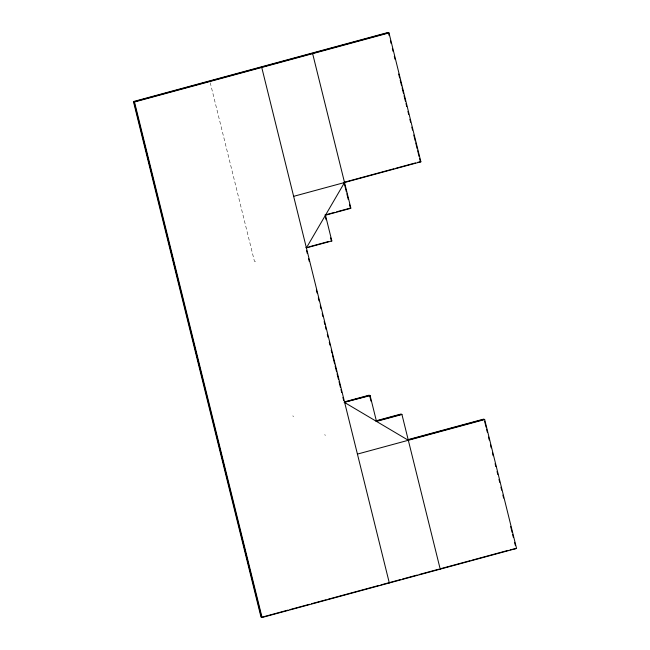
<?xml version="1.0" encoding="UTF-8"?>
<svg xmlns="http://www.w3.org/2000/svg" width="650" height="650" viewBox="0 0 650 650"><rect width="100%" height="100%" fill="white"/><g stroke="black" fill="none" stroke-linecap="round" stroke-linejoin="round"><path stroke-width="0.49" stroke-dasharray="3.25 2.44" d="M255.499 261.698L254.434 261.276L210.267 82.81M292.703 415.927L293.767 416.349M324.537 434.793L325.601 435.224"/><path stroke-width="0.97" d="M305.866 247.674L306.394 247.886L344.533 182.52L344.004 182.309M408.241 439.587L483.608 419.128L484.673 419.559L516.563 548.438L262.072 617.5L261.007 617.069L133.437 101.562L387.928 32.5L388.993 32.931L420.883 161.801L293.637 196.341M133.437 101.562L134.501 101.993L388.993 32.931M344.988 182.041L393.924 168.764M395.882 168.228L415.456 162.923M417.414 162.386L420.883 161.801M324.935 214.996L334.726 212.339M336.684 211.803L349.408 208.349M308.799 246.878L328.38 241.564M306.394 247.886L331.841 240.979L325.463 215.207L350.919 208.301L312.642 53.649M344.581 401.846L369.054 395.208L370.118 395.631L376.496 421.411L401.944 414.505L440.221 569.156M371.004 401.148L369.582 395.419L344.134 402.326L370.118 395.631M376.415 420.712L400.879 414.074L401.944 414.505M401.416 414.286L375.968 421.192L376.496 421.411M484.144 419.348L407.794 440.066L408.322 440.277L344.671 402.537M357.427 454.09L484.673 419.559M262.519 617.021L287.966 610.114M289.924 609.586L309.506 604.273M311.464 603.736L326.146 599.755M328.104 599.227L378.999 585.406M380.957 584.878L400.53 579.564M402.488 579.036L417.17 575.047M419.128 574.519L438.709 569.205M440.668 568.677L470.031 560.706M471.989 560.178L508.202 550.347M510.161 549.819L516.563 548.438M331.841 240.979L331.313 240.768L330.606 237.9M389.188 35.669L388.456 32.711L133.965 101.782L261.544 617.289M390.406 40.584L391.137 43.534M392.356 48.458L393.088 51.407M394.298 56.322L395.029 59.272M398.686 74.035L399.661 77.968M400.148 79.934L401.602 85.841M402.09 87.807L403.553 93.706M404.04 95.68L405.502 101.579M405.99 103.545L406.721 106.494M407.94 111.418L408.663 114.367M409.882 119.291L410.613 122.241M411.832 127.156L412.563 130.106M413.782 135.029L415.236 140.928M415.724 142.894L417.186 148.801M417.674 150.768L419.136 156.674M419.624 158.641L420.355 161.59M484.624 421.314L486.086 427.212M486.574 429.179L487.305 432.136M488.524 437.052L489.255 440.001M490.474 444.925L491.197 447.874M492.416 452.79L493.147 455.747M495.097 463.613L495.828 466.57M497.047 471.486L497.778 474.435M498.989 479.359L499.72 482.308M500.939 487.224L501.67 490.173M502.889 495.097L503.62 498.046M510.681 526.581L512.135 532.48M512.622 534.446L513.354 537.396M514.572 542.319L515.304 545.269M344.24 183.268L346.369 191.856M346.84 193.765L348.254 199.493M349.44 204.271L350.382 208.089M325.406 216.905L326.113 219.765M261.747 67.462L389.317 582.969M306.597 250.632L307.328 253.581M308.547 258.513L309.278 261.463M316.347 290.03L317.078 292.988M318.297 297.911L319.028 300.869M320.247 305.793L320.978 308.75M322.197 313.674L322.928 316.623M324.147 321.555L324.878 324.504M325.366 326.479L326.097 329.436M327.316 334.36L328.047 337.309M329.266 342.241L329.997 345.191M331.216 350.123L331.947 353.072M332.434 355.046L334.628 363.911M335.116 365.877L336.578 371.792M337.066 373.758L338.528 379.673M339.016 381.639L340.478 387.554M340.966 389.521L341.697 392.478M342.916 397.402L343.647 400.359M134.501 101.993L262.072 617.5"/></g></svg>
